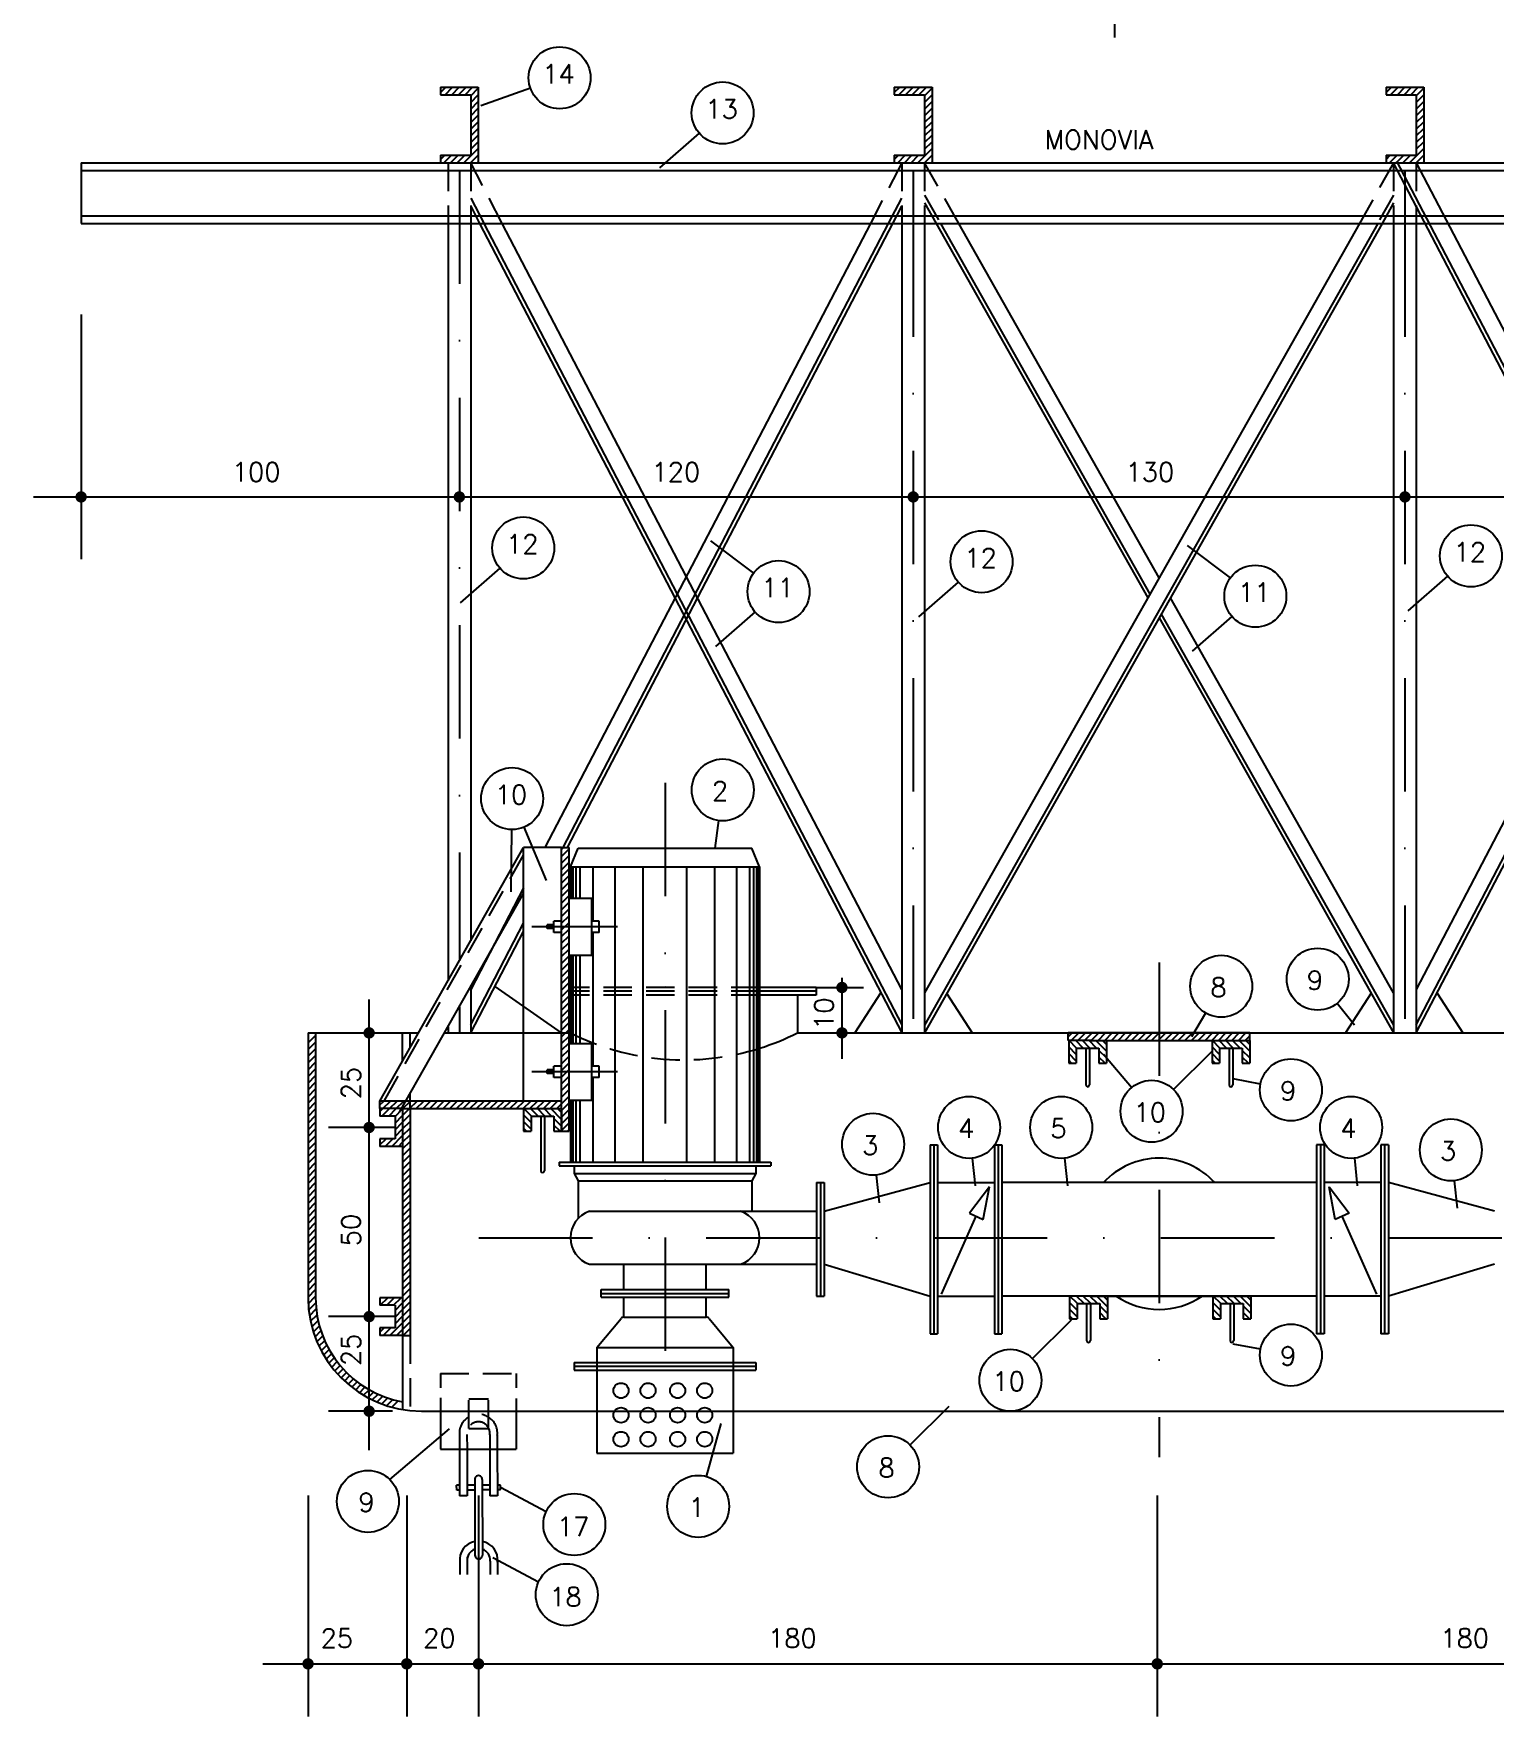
# Model space of a CAD drawing. Extents: x 1474 to 2925, y -572 to 520.
# Drawn here: x 1509.2 to 1895.3, y -542.8 to -98 of the extents above; entities that cross this region are included whole.
import ezdxf

# ---------------------------------------------------------------- set-up
doc = ezdxf.new("R2010")
doc.units = 0
doc.header["$LTSCALE"] = 60
doc.header["$MEASUREMENT"] = 0
doc.linetypes.add('DASHDOT', pattern=[1, 0.5, -0.25, 0, -0.25])
doc.linetypes.add('HIDDEN2', pattern=[0.1875, 0.125, -0.0625])
doc.layers.get('0').update_dxf_attribs({"linetype": 'CONTINUOUS'})
doc.styles.add('ROMANS', font='romans', dxfattribs={"height": 5})

msp = doc.modelspace()

# ---------------------------------------------------------------- linework, layer by layer
at = {"color": 1, "linetype": 'Continuous'}
msp.add_line((1794.91, 18.61), (1794.91, -99.05), dxfattribs=at)
at = {"color": 3, "linetype": 'Continuous'}
for p, q in [((1616.71, -113.59), (1618.16, -112.14)), ((1616.71, -112.14), (1626.71, -112.14)), ((1616.71, -112.14), (1616.71, -114.14)), ((1616.71, -114.14), (1624.71, -114.14)), ((1617.93, -114.14), (1619.93, -112.14)), ((1619.7, -114.14), (1621.7, -112.14)), ((1621.47, -114.14), (1623.47, -112.14)), ((1623.23, -114.14), (1625.23, -112.14)), ((1624.71, -114.42), (1626.71, -112.42)), ((1624.71, -114.14), (1624.71, -130.14)), ((1624.71, -116.19), (1626.71, -114.19)), ((1626.71, -112.14), (1626.71, -132.14)), ((1736.71, -113.59), (1738.16, -112.14)), ((1736.71, -112.14), (1746.71, -112.14)), ((1736.71, -112.14), (1736.71, -114.14)), ((1736.71, -114.14), (1744.71, -114.14)), ((1737.93, -114.14), (1739.93, -112.14)), ((1739.7, -114.14), (1741.7, -112.14)), ((1741.47, -114.14), (1743.47, -112.14)), ((1743.23, -114.14), (1745.23, -112.14)), ((1744.71, -114.42), (1746.71, -112.42)), ((1744.71, -114.14), (1744.71, -130.14)), ((1744.71, -116.19), (1746.71, -114.19)), ((1746.71, -112.14), (1746.71, -132.14)), ((1866.71, -113.59), (1868.16, -112.14)), ((1866.71, -112.14), (1876.71, -112.14)), ((1866.71, -112.14), (1866.71, -114.14)), ((1866.71, -114.14), (1874.71, -114.14)), ((1867.93, -114.14), (1869.93, -112.14)), ((1869.7, -114.14), (1871.7, -112.14)), ((1871.47, -114.14), (1873.47, -112.14)), ((1873.23, -114.14), (1875.23, -112.14)), ((1874.71, -114.42), (1876.71, -112.42)), ((1874.71, -114.14), (1874.71, -130.14)), ((1874.71, -116.19), (1876.71, -114.19)), ((1876.71, -112.14), (1876.71, -132.14)), ((1624.71, -117.96), (1626.71, -115.96)), ((1624.71, -119.73), (1626.71, -117.73)), ((1624.71, -121.5), (1626.71, -119.5)), ((1744.71, -117.96), (1746.71, -115.96)), ((1744.71, -119.73), (1746.71, -117.73)), ((1744.71, -121.5), (1746.71, -119.5)), ((1874.71, -117.96), (1876.71, -115.96)), ((1874.71, -119.73), (1876.71, -117.73)), ((1874.71, -121.5), (1876.71, -119.5)), ((1624.71, -123.26), (1626.71, -121.26)), ((1624.71, -125.03), (1626.71, -123.03)), ((1744.71, -123.26), (1746.71, -121.26)), ((1744.71, -125.03), (1746.71, -123.03)), ((1874.71, -123.26), (1876.71, -121.26)), ((1874.71, -125.03), (1876.71, -123.03)), ((1622.91, -132.14), (1626.71, -128.33)), ((1624.71, -126.8), (1626.71, -124.8)), ((1624.71, -128.57), (1626.71, -126.57)), ((1742.91, -132.14), (1746.71, -128.33)), ((1744.71, -126.8), (1746.71, -124.8)), ((1744.71, -128.57), (1746.71, -126.57)), ((1872.91, -132.14), (1876.71, -128.33)), ((1874.71, -126.8), (1876.71, -124.8)), ((1874.71, -128.57), (1876.71, -126.57)), ((1521.71, -132.14), (2003.26, -132.14)), ((1521.71, -132.14), (1521.71, -148.14)), ((1616.71, -131.26), (1617.84, -130.14)), ((1616.71, -130.14), (1624.71, -130.14)), ((1616.71, -130.14), (1616.71, -132.14)), ((1617.61, -132.14), (1619.61, -130.14)), ((1619.38, -132.14), (1621.38, -130.14)), ((1621.14, -132.14), (1623.14, -130.14)), ((1624.68, -132.14), (1626.71, -130.1)), ((1626.45, -132.14), (1626.71, -131.87)), ((1736.71, -131.26), (1737.84, -130.14)), ((1736.71, -130.14), (1744.71, -130.14)), ((1736.71, -130.14), (1736.71, -132.14)), ((1737.61, -132.14), (1739.61, -130.14)), ((1739.38, -132.14), (1741.38, -130.14)), ((1741.14, -132.14), (1743.14, -130.14)), ((1744.68, -132.14), (1746.71, -130.1)), ((1746.45, -132.14), (1746.71, -131.87)), ((1866.71, -131.26), (1867.84, -130.14)), ((1866.71, -130.14), (1874.71, -130.14)), ((1866.71, -130.14), (1866.71, -132.14)), ((1867.61, -132.14), (1869.61, -130.14)), ((1963.15, -313.14), (1868.71, -132.14)), ((1869.38, -132.14), (1871.38, -130.14)), ((1964.28, -313.14), (1869.6, -131.67)), ((1871.14, -132.14), (1873.14, -130.14)), ((1874.68, -132.14), (1876.71, -130.1)), ((1874.71, -132.14), (1969.15, -313.14)), ((1876.45, -132.14), (1876.71, -131.87)), ((1521.71, -134.14), (2003.26, -134.14)), ((1521.71, -146.14), (1916.6, -146.14)), ((1521.71, -148.14), (1916.6, -148.14)), ((1618.71, -148.14), (1618.71, -348.4)), ((1624.71, -148.14), (1624.71, -337.82)), ((1627.06, -148.14), (1738.71, -362.14)), ((1628.19, -148.14), (1738.71, -359.98)), ((1738.71, -350.64), (1633.06, -148.14)), ((1730.37, -148.14), (1644.28, -313.14)), ((1649.14, -313.14), (1735.21, -148.14)), ((1650.27, -313.14), (1736.33, -148.14)), ((1738.71, -148.14), (1738.71, -362.14)), ((1865.67, -148.14), (1744.71, -362.14)), ((1864.52, -148.14), (1744.71, -360.1)), ((1859.67, -148.14), (1744.71, -351.52)), ((1744.71, -148.14), (1744.71, -362.14)), ((1747.76, -148.14), (1803.71, -247.14)), ((1748.91, -148.14), (1804.29, -246.12)), ((1806.71, -241.86), (1753.73, -148.14)), ((1868.71, -148.14), (1868.71, -362.14)), ((1874.71, -362.14), (1986.37, -148.14)), ((1874.71, -359.98), (1985.24, -148.14)), ((1980.37, -148.14), (1874.71, -350.64)), ((1874.71, -148.14), (1874.71, -362.14)), ((1868.71, -351.52), (1809.71, -247.15)), ((1806.71, -252.44), (1868.71, -362.14)), ((1807.29, -251.43), (1868.71, -360.1)), ((1600.71, -380.14), (1638.71, -313.14)), ((1638.71, -380.14), (1638.71, -313.14)), ((1648.71, -313.14), (1638.71, -313.14)), ((1648.71, -388.14), (1648.71, -313.14)), ((1648.71, -313.14), (1650.71, -313.14)), ((1648.71, -313.7), (1649.28, -313.14)), ((1648.71, -315.47), (1650.71, -313.47)), ((1648.71, -317.24), (1650.71, -315.24)), ((1650.71, -388.14), (1650.71, -313.14)), ((1651.08, -318.28), (1653.08, -313.28)), ((1653.08, -313.28), (1699.08, -313.28)), ((1701.08, -318.28), (1699.08, -313.28)), ((1648.71, -319), (1650.71, -317)), ((1648.71, -320.77), (1650.71, -318.77)), ((1651.08, -318.28), (1701.08, -318.28)), ((1651.08, -318.28), (1651.08, -326.56)), ((1701.08, -318.28), (1701.08, -396.28)), ((1638.71, -323.8), (1624.71, -350.64)), ((1648.71, -322.54), (1650.71, -320.54)), ((1648.71, -324.31), (1650.71, -322.31)), ((1648.71, -326.07), (1650.71, -324.07)), ((1605.93, -383.1), (1638.71, -325.3)), ((1648.71, -327.84), (1650.71, -325.84)), ((1648.71, -329.61), (1650.71, -327.61)), ((1650.71, -326.56), (1656.71, -326.56)), ((1656.71, -341.56), (1656.71, -326.56)), ((1624.71, -359.97), (1638.71, -333.13)), ((1644.97, -334.56), (1644.97, -333.56)), ((1646.71, -333.56), (1644.97, -333.56)), ((1646.71, -335.56), (1646.71, -332.56)), ((1648.71, -332.56), (1646.71, -332.56)), ((1648.71, -331.38), (1650.71, -329.38)), ((1648.71, -333.15), (1650.71, -331.15)), ((1648.71, -334.91), (1650.71, -332.91)), ((1658.71, -332.56), (1656.71, -332.56)), ((1658.71, -335.56), (1658.71, -332.56)), ((1624.71, -362.14), (1638.71, -335.3)), ((1663.52, -334.06), (1640.9, -334.06)), ((1646.71, -334.56), (1644.97, -334.56)), ((1648.71, -335.56), (1646.71, -335.56)), ((1648.71, -336.68), (1650.71, -334.68)), ((1648.71, -338.45), (1650.71, -336.45)), ((1658.71, -335.56), (1656.71, -335.56)), ((1648.71, -340.22), (1650.71, -338.22)), ((1648.71, -341.98), (1650.71, -339.98)), ((1648.71, -343.75), (1650.71, -341.75)), ((1650.71, -341.56), (1656.71, -341.56)), ((1651.08, -341.56), (1651.08, -364.9)), ((1648.71, -345.52), (1650.71, -343.52)), ((1648.71, -347.29), (1650.71, -345.29)), ((1624.71, -349.98), (1624.71, -362.14)), ((1648.71, -362.14), (1631.21, -349.84)), ((1648.71, -349.06), (1650.71, -347.06)), ((1648.71, -350.82), (1650.71, -348.82)), ((1648.71, -352.59), (1650.71, -350.59)), ((1676.08, -349.82), (1676.08, -349.82)), ((1716.08, -350.14), (1701.08, -350.14)), ((1716.08, -351.14), (1701.08, -351.14)), ((1716.08, -350.14), (1716.08, -352.14)), ((1621.71, -355.27), (1621.71, -362.14)), ((1648.71, -354.36), (1650.71, -352.36)), ((1648.71, -356.13), (1650.71, -354.13)), ((1716.08, -352.14), (1701.08, -352.14)), ((1711.08, -352.14), (1711.08, -362.14)), ((1733.07, -351.64), (1726.27, -362.1)), ((1750.53, -351.64), (1757.33, -362.1)), ((1862.79, -351.64), (1855.98, -362.1)), ((1880.24, -351.64), (1887.05, -362.1)), ((1648.71, -357.89), (1650.71, -355.89)), ((1648.71, -359.66), (1650.71, -357.66)), ((1648.71, -361.43), (1650.71, -359.43)), ((1581.71, -362.14), (1581.71, -432.14)), ((1581.71, -362.14), (1581.71, -432.14)), ((1581.71, -362.14), (1606.71, -362.14)), ((1581.71, -364.79), (1583.71, -362.79)), ((1581.71, -366.56), (1583.71, -364.56)), ((1583.71, -362.14), (1583.71, -432.14)), ((1606.71, -362.14), (1610.92, -362.14)), ((1606.71, -369.56), (1606.71, -362.14)), ((1617.82, -362.14), (1651.08, -362.14)), ((1618.71, -360.56), (1618.71, -362.14)), ((1648.71, -363.2), (1650.71, -361.2)), ((1648.71, -364.97), (1650.71, -362.97)), ((1648.71, -366.73), (1650.71, -364.73)), ((1711.08, -362.14), (1902.35, -362.14)), ((1830.71, -362.14), (1782.71, -362.14)), ((1782.71, -364.14), (1782.71, -362.14)), ((1782.71, -363.15), (1783.72, -362.14)), ((1788.71, -364.14), (1782.71, -364.14)), ((1782.82, -364.14), (1782.82, -370.14)), ((1784.89, -366.14), (1782.89, -364.14)), ((1783.49, -364.14), (1785.49, -362.14)), ((1786.66, -366.14), (1784.66, -364.14)), ((1785.26, -364.14), (1787.26, -362.14)), ((1788.43, -366.14), (1786.43, -364.14)), ((1787.03, -364.14), (1789.03, -362.14)), ((1790.2, -366.14), (1788.2, -364.14)), ((1788.71, -364.14), (1830.71, -364.14)), ((1788.71, -364.22), (1788.79, -364.14)), ((1788.79, -364.14), (1790.79, -362.14)), ((1792.82, -366.99), (1789.97, -364.14)), ((1790.56, -364.14), (1792.56, -362.14)), ((1792.82, -365.22), (1791.73, -364.14)), ((1792.33, -364.14), (1794.33, -362.14)), ((1792.82, -364.14), (1792.82, -370.14)), ((1794.1, -364.14), (1796.1, -362.14)), ((1795.87, -364.14), (1797.87, -362.14)), ((1797.63, -364.14), (1799.63, -362.14)), ((1799.4, -364.14), (1801.4, -362.14)), ((1801.17, -364.14), (1803.17, -362.14)), ((1802.94, -364.14), (1804.94, -362.14)), ((1804.7, -364.14), (1806.7, -362.14)), ((1806.47, -364.14), (1808.47, -362.14)), ((1808.24, -364.14), (1810.24, -362.14)), ((1810.01, -364.14), (1812.01, -362.14)), ((1811.77, -364.14), (1813.77, -362.14)), ((1813.54, -364.14), (1815.54, -362.14)), ((1815.31, -364.14), (1817.31, -362.14)), ((1817.08, -364.14), (1819.08, -362.14)), ((1818.85, -364.14), (1820.85, -362.14)), ((1820.61, -364.14), (1822.61, -362.14)), ((1820.79, -364.14), (1820.71, -364.06)), ((1820.71, -364.14), (1820.71, -370.14)), ((1822.79, -366.14), (1820.79, -364.14)), ((1822.38, -364.14), (1824.38, -362.14)), ((1824.56, -366.14), (1822.56, -364.14)), ((1824.15, -364.14), (1826.15, -362.14)), ((1826.33, -366.14), (1824.33, -364.14)), ((1825.92, -364.14), (1827.92, -362.14)), ((1828.1, -366.14), (1826.1, -364.14)), ((1827.68, -364.14), (1829.68, -362.14)), ((1830.71, -366.99), (1827.87, -364.14)), ((1829.45, -364.14), (1830.71, -362.88)), ((1830.71, -365.22), (1829.63, -364.14)), ((1830.71, -364.14), (1830.71, -362.14)), ((1830.71, -364.14), (1830.71, -370.14)), ((1581.71, -368.33), (1583.71, -366.33)), ((1581.71, -370.09), (1583.71, -368.09)), ((1648.71, -368.5), (1650.71, -366.5)), ((1648.71, -370.27), (1650.71, -368.27)), ((1650.71, -364.9), (1656.71, -364.9)), ((1656.71, -379.9), (1656.71, -364.9)), ((1784.82, -367.83), (1782.82, -365.83)), ((1784.82, -369.59), (1782.82, -367.59)), ((1784.82, -366.14), (1790.82, -366.14)), ((1784.82, -366.14), (1784.82, -370.14)), ((1787.32, -366.14), (1787.32, -375.9)), ((1788.32, -366.14), (1788.32, -375.9)), ((1790.82, -366.14), (1790.82, -370.14)), ((1792.82, -368.75), (1790.82, -366.75)), ((1792.43, -370.14), (1790.82, -368.52)), ((1822.71, -367.83), (1820.71, -365.83)), ((1822.71, -369.59), (1820.71, -367.59)), ((1822.71, -366.14), (1828.71, -366.14)), ((1822.71, -366.14), (1822.71, -370.14)), ((1825.21, -366.14), (1825.21, -375.9)), ((1826.21, -366.14), (1826.21, -375.9)), ((1828.71, -366.14), (1828.71, -370.14)), ((1830.71, -368.75), (1828.71, -366.75)), ((1830.33, -370.14), (1828.71, -368.52)), ((1581.71, -371.86), (1583.71, -369.86)), ((1581.71, -373.63), (1583.71, -371.63)), ((1581.71, -375.4), (1583.71, -373.4)), ((1663.52, -372.4), (1640.9, -372.4)), ((1646.71, -371.9), (1644.97, -371.9)), ((1644.97, -372.9), (1644.97, -371.9)), ((1646.71, -372.9), (1644.97, -372.9)), ((1648.71, -370.9), (1646.71, -370.9)), ((1646.71, -373.9), (1646.71, -370.9)), ((1648.71, -372.04), (1650.71, -370.04)), ((1648.71, -373.8), (1650.71, -371.8)), ((1648.71, -375.57), (1650.71, -373.57)), ((1658.71, -370.9), (1656.71, -370.9)), ((1658.71, -373.9), (1658.71, -370.9)), ((1783.59, -370.14), (1782.82, -369.36)), ((1782.82, -370.14), (1784.82, -370.14)), ((1790.82, -370.14), (1792.82, -370.14)), ((1821.49, -370.14), (1820.71, -369.36)), ((1820.71, -370.14), (1822.71, -370.14)), ((1828.71, -370.14), (1830.71, -370.14)), ((1581.71, -377.16), (1583.71, -375.16)), ((1581.71, -378.93), (1583.71, -376.93)), ((1648.71, -373.9), (1646.71, -373.9)), ((1648.71, -377.34), (1650.71, -375.34)), ((1648.71, -379.11), (1650.71, -377.11)), ((1658.71, -373.9), (1656.71, -373.9)), ((1581.71, -380.7), (1583.71, -378.7)), ((1581.71, -382.47), (1583.71, -380.47)), ((1581.71, -384.24), (1583.71, -382.24)), ((1648.71, -380.14), (1600.71, -380.14)), ((1600.71, -381.15), (1601.72, -380.14)), ((1600.71, -382.14), (1600.71, -380.14)), ((1600.71, -382.91), (1601.49, -382.14)), ((1600.71, -382.14), (1600.71, -384.14)), ((1606.71, -382.14), (1600.71, -382.14)), ((1601.26, -384.14), (1603.26, -382.14)), ((1601.49, -382.14), (1603.49, -380.14)), ((1603.03, -384.14), (1605.03, -382.14)), ((1603.26, -382.14), (1605.26, -380.14)), ((1604.71, -384.22), (1606.71, -382.22)), ((1605.03, -382.14), (1607.03, -380.14)), ((1606.71, -382.14), (1606.71, -381.72)), ((1606.71, -382.14), (1606.71, -442.14)), ((1606.71, -383.98), (1608.56, -382.14)), ((1606.71, -382.14), (1648.71, -382.14)), ((1606.71, -382.22), (1606.79, -382.14)), ((1606.79, -382.14), (1608.79, -380.14)), ((1608.56, -382.14), (1610.56, -380.14)), ((1608.71, -382.14), (1608.71, -442.14)), ((1610.33, -382.14), (1612.33, -380.14)), ((1612.1, -382.14), (1614.1, -380.14)), ((1613.87, -382.14), (1615.87, -380.14)), ((1615.63, -382.14), (1617.63, -380.14)), ((1617.4, -382.14), (1619.4, -380.14)), ((1619.17, -382.14), (1621.17, -380.14)), ((1620.94, -382.14), (1622.94, -380.14)), ((1622.7, -382.14), (1624.7, -380.14)), ((1624.47, -382.14), (1626.47, -380.14)), ((1626.24, -382.14), (1628.24, -380.14)), ((1628.01, -382.14), (1630.01, -380.14)), ((1629.77, -382.14), (1631.77, -380.14)), ((1631.54, -382.14), (1633.54, -380.14)), ((1633.31, -382.14), (1635.31, -380.14)), ((1635.08, -382.14), (1637.08, -380.14)), ((1636.85, -382.14), (1638.85, -380.14)), ((1638.61, -382.14), (1640.61, -380.14)), ((1638.79, -382.14), (1638.71, -382.06)), ((1638.71, -382.14), (1638.71, -388.14)), ((1640.79, -384.14), (1638.79, -382.14)), ((1640.38, -382.14), (1642.38, -380.14)), ((1642.56, -384.14), (1640.56, -382.14)), ((1642.15, -382.14), (1644.15, -380.14)), ((1644.33, -384.14), (1642.33, -382.14)), ((1643.92, -382.14), (1645.92, -380.14)), ((1646.1, -384.14), (1644.1, -382.14)), ((1645.68, -382.14), (1647.68, -380.14)), ((1648.71, -384.99), (1645.87, -382.14)), ((1647.45, -382.14), (1648.71, -380.88)), ((1648.71, -383.22), (1647.63, -382.14)), ((1648.71, -380.88), (1650.71, -378.88)), ((1648.71, -382.14), (1648.71, -380.14)), ((1648.71, -382.64), (1650.71, -380.64)), ((1648.71, -382.14), (1648.71, -388.14)), ((1648.71, -384.41), (1650.71, -382.41)), ((1650.71, -379.9), (1656.71, -379.9)), ((1651.08, -379.9), (1651.08, -396.28)), ((1581.71, -386), (1583.71, -384)), ((1581.71, -387.77), (1583.71, -385.77)), ((1604.71, -384.14), (1600.71, -384.14)), ((1604.71, -385.98), (1606.71, -383.98)), ((1604.71, -384.14), (1604.71, -390.14)), ((1604.71, -387.75), (1606.71, -385.75)), ((1606.71, -385.75), (1608.71, -383.75)), ((1606.71, -387.52), (1608.71, -385.52)), ((1640.71, -385.83), (1638.71, -383.83)), ((1640.71, -387.59), (1638.71, -385.59)), ((1640.71, -384.14), (1640.71, -388.14)), ((1640.71, -384.14), (1646.71, -384.14)), ((1643.21, -384.14), (1643.21, -398.59)), ((1644.21, -384.14), (1644.21, -398.59)), ((1646.71, -384.14), (1646.71, -388.14)), ((1648.71, -386.75), (1646.71, -384.75)), ((1648.33, -388.14), (1646.71, -386.52)), ((1648.71, -386.18), (1650.71, -384.18)), ((1648.71, -387.95), (1650.71, -385.95)), ((1581.71, -389.54), (1583.71, -387.54)), ((1581.71, -391.31), (1583.71, -389.31)), ((1581.71, -393.07), (1583.71, -391.07)), ((1600.71, -391.75), (1602.33, -390.14)), ((1604.71, -390.14), (1600.71, -390.14)), ((1600.71, -390.14), (1600.71, -392.14)), ((1602.1, -392.14), (1604.1, -390.14)), ((1603.87, -392.14), (1606.71, -389.29)), ((1604.71, -389.52), (1606.71, -387.52)), ((1605.63, -392.14), (1606.71, -391.06)), ((1606.71, -389.29), (1608.71, -387.29)), ((1606.71, -391.06), (1608.71, -389.06)), ((1606.71, -392.82), (1608.71, -390.82)), ((1639.49, -388.14), (1638.71, -387.36)), ((1638.71, -388.14), (1640.71, -388.14)), ((1646.71, -388.14), (1648.71, -388.14)), ((1648.71, -388.14), (1650.71, -388.14)), ((1650.29, -388.14), (1650.71, -387.71)), ((1581.71, -394.84), (1583.71, -392.84)), ((1581.71, -396.61), (1583.71, -394.61)), ((1606.71, -392.14), (1600.71, -392.14)), ((1606.71, -394.59), (1608.71, -392.59)), ((1606.71, -396.36), (1608.71, -394.36)), ((1746.16, -391.7), (1746.16, -441.7)), ((1746.16, -391.7), (1748.16, -391.7)), ((1747.16, -391.7), (1747.16, -441.7)), ((1748.16, -391.7), (1748.16, -441.7)), ((1763.16, -391.7), (1763.16, -441.7)), ((1763.16, -391.7), (1765.16, -391.7)), ((1764.16, -391.7), (1764.16, -441.7)), ((1765.16, -391.7), (1765.16, -441.7)), ((1848.34, -391.7), (1848.34, -441.7)), ((1850.34, -391.7), (1848.34, -391.7)), ((1849.34, -391.7), (1849.34, -441.7)), ((1850.34, -391.7), (1850.34, -441.7)), ((1865.34, -391.7), (1865.34, -441.7)), ((1867.34, -391.7), (1865.34, -391.7)), ((1866.34, -391.7), (1866.34, -441.7)), ((1867.34, -391.7), (1867.34, -441.7)), ((1581.71, -398.38), (1583.71, -396.38)), ((1581.71, -400.15), (1583.71, -398.15)), ((1581.71, -401.91), (1583.71, -399.91)), ((1606.71, -398.13), (1608.71, -396.13)), ((1606.71, -399.89), (1608.71, -397.89)), ((1606.71, -401.66), (1608.71, -399.66)), ((1648.08, -396.28), (1704.08, -396.28)), ((1648.08, -396.28), (1648.08, -397.28)), ((1648.08, -397.28), (1704.08, -397.28)), ((1652.08, -397.28), (1652.08, -399.28)), ((1652.08, -399.28), (1700.08, -399.28)), ((1652.08, -399.28), (1653.08, -401.28)), ((1700.08, -399.28), (1699.08, -401.28)), ((1700.08, -397.28), (1700.08, -399.28)), ((1704.08, -396.28), (1704.08, -397.28)), ((1581.71, -403.68), (1583.71, -401.68)), ((1581.71, -405.45), (1583.71, -403.45)), ((1606.71, -403.43), (1608.71, -401.43)), ((1606.71, -405.2), (1608.71, -403.2)), ((1653.08, -401.28), (1699.08, -401.28)), ((1653.08, -401.28), (1653.08, -411.22)), ((1699.08, -401.28), (1699.08, -409.28)), ((1716.16, -401.7), (1716.16, -431.7)), ((1716.16, -401.7), (1718.16, -401.7)), ((1717.16, -401.7), (1717.16, -431.7)), ((1718.16, -401.7), (1718.16, -431.7)), ((1718.16, -409.28), (1746.16, -401.7)), ((1748.16, -401.7), (1763.16, -401.7)), ((1761.85, -402.8), (1756.55, -409.79)), ((1760.21, -411.42), (1761.85, -402.8)), ((1848.34, -401.7), (1765.16, -401.7)), ((1865.34, -401.7), (1850.34, -401.7)), ((1851.65, -402.8), (1856.95, -409.79)), ((1853.29, -411.42), (1851.65, -402.8)), ((1895.34, -409.28), (1867.34, -401.7)), ((1581.71, -407.22), (1583.71, -405.22)), ((1581.71, -408.98), (1583.71, -406.98)), ((1581.71, -410.75), (1583.71, -408.75)), ((1606.71, -406.97), (1608.71, -404.97)), ((1606.71, -408.73), (1608.71, -406.73)), ((1606.71, -410.5), (1608.71, -408.5)), ((1581.71, -412.52), (1583.71, -410.52)), ((1581.71, -414.29), (1583.71, -412.29)), ((1606.71, -412.27), (1608.71, -410.27)), ((1606.71, -414.04), (1608.71, -412.04)), ((1656.08, -409.28), (1696.08, -409.28)), ((1696.08, -409.28), (1716.16, -409.28)), ((1749.22, -431.19), (1758.38, -410.61)), ((1756.55, -409.79), (1760.21, -411.42)), ((1856.95, -409.79), (1853.29, -411.42)), ((1864.28, -431.19), (1855.12, -410.61)), ((1581.71, -416.06), (1583.71, -414.06)), ((1581.71, -417.82), (1583.71, -415.82)), ((1581.71, -419.59), (1583.71, -417.59)), ((1606.71, -415.8), (1608.71, -413.8)), ((1606.71, -417.57), (1608.71, -415.57)), ((1606.71, -419.34), (1608.71, -417.34)), ((1581.71, -421.36), (1583.71, -419.36)), ((1581.71, -423.13), (1583.71, -421.13)), ((1606.71, -421.11), (1608.71, -419.11)), ((1606.71, -422.88), (1608.71, -420.88)), ((1581.71, -424.89), (1583.71, -422.89)), ((1581.71, -426.66), (1583.71, -424.66)), ((1581.71, -428.43), (1583.71, -426.43)), ((1606.71, -424.64), (1608.71, -422.64)), ((1606.71, -426.41), (1608.71, -424.41)), ((1606.71, -428.18), (1608.71, -426.18)), ((1656.08, -423.28), (1696.08, -423.28)), ((1665.22, -429.99), (1665.22, -423.28)), ((1686.95, -429.99), (1686.95, -423.28)), ((1696.08, -423.28), (1716.16, -423.28)), ((1718.16, -423.28), (1746.16, -431.7)), ((1895.34, -423.28), (1867.34, -431.7)), ((1581.71, -430.2), (1583.71, -428.2)), ((1581.71, -431.97), (1583.71, -429.97)), ((1606.71, -429.95), (1608.71, -427.95)), ((1606.71, -431.71), (1608.71, -429.71)), ((1659.22, -429.99), (1692.95, -429.99)), ((1659.22, -431.99), (1659.22, -429.99)), ((1659.22, -430.99), (1692.95, -430.99)), ((1692.95, -431.99), (1692.95, -429.99)), ((1581.71, -433.73), (1583.71, -431.73)), ((1581.89, -435.33), (1583.75, -433.47)), ((1582.09, -436.89), (1583.87, -435.11)), ((1606.71, -432.14), (1600.71, -432.14)), ((1600.71, -432.14), (1600.71, -434.14)), ((1600.71, -432.41), (1600.99, -432.14)), ((1604.71, -434.14), (1600.71, -434.14)), ((1600.76, -434.14), (1602.76, -432.14)), ((1602.52, -434.14), (1604.52, -432.14)), ((1604.29, -434.14), (1606.29, -432.14)), ((1604.71, -435.48), (1606.71, -433.48)), ((1604.71, -434.14), (1604.71, -440.14)), ((1604.71, -437.25), (1606.71, -435.25)), ((1606.71, -433.48), (1608.71, -431.48)), ((1606.71, -435.25), (1608.71, -433.25)), ((1606.71, -437.02), (1608.71, -435.02)), ((1659.22, -431.99), (1692.95, -431.99)), ((1665.22, -437.27), (1665.22, -431.99)), ((1686.95, -437.27), (1686.95, -431.99)), ((1716.16, -431.7), (1718.16, -431.7)), ((1748.16, -431.7), (1763.16, -431.7)), ((1848.34, -431.7), (1765.16, -431.7)), ((1788.96, -431.7), (1782.96, -431.7)), ((1783.06, -431.7), (1783.06, -437.7)), ((1785.06, -435.39), (1783.06, -433.39)), ((1785.06, -437.16), (1783.06, -435.16)), ((1785.14, -433.7), (1783.14, -431.7)), ((1786.91, -433.7), (1784.91, -431.7)), ((1785.06, -433.7), (1785.06, -437.7)), ((1785.06, -433.7), (1791.06, -433.7)), ((1788.67, -433.7), (1786.67, -431.7)), ((1787.56, -433.7), (1787.56, -443.47)), ((1790.44, -433.7), (1788.44, -431.7)), ((1788.56, -433.7), (1788.56, -443.47)), ((1788.96, -431.7), (1830.96, -431.7)), ((1788.96, -431.78), (1789.04, -431.7)), ((1793.06, -434.55), (1790.21, -431.7)), ((1791.06, -433.7), (1791.06, -437.7)), ((1793.06, -436.32), (1791.06, -434.32)), ((1793.06, -432.78), (1791.98, -431.7)), ((1793.06, -431.7), (1793.06, -437.7)), ((1821.04, -431.7), (1820.96, -431.62)), ((1820.96, -431.7), (1820.96, -437.7)), ((1822.96, -435.39), (1820.96, -433.39)), ((1822.96, -437.16), (1820.96, -435.16)), ((1823.04, -433.7), (1821.04, -431.7)), ((1824.8, -433.7), (1822.8, -431.7)), ((1822.96, -433.7), (1828.96, -433.7)), ((1822.96, -433.7), (1822.96, -437.7)), ((1826.57, -433.7), (1824.57, -431.7)), ((1825.46, -433.7), (1825.46, -443.47)), ((1828.34, -433.7), (1826.34, -431.7)), ((1826.46, -433.7), (1826.46, -443.47)), ((1830.96, -434.55), (1828.11, -431.7)), ((1828.96, -433.7), (1828.96, -437.7)), ((1830.96, -436.32), (1828.96, -434.32)), ((1830.96, -432.78), (1829.88, -431.7)), ((1830.96, -431.7), (1830.96, -437.7)), ((1865.34, -431.7), (1850.34, -431.7)), ((1582.37, -438.38), (1584.08, -436.67)), ((1582.71, -439.81), (1584.37, -438.15)), ((1583.11, -441.18), (1584.72, -439.57)), ((1600.71, -441.25), (1601.83, -440.14)), ((1600.71, -440.14), (1600.71, -442.14)), ((1604.71, -440.14), (1600.71, -440.14)), ((1601.59, -442.14), (1603.59, -440.14)), ((1603.36, -442.14), (1606.71, -438.79)), ((1604.71, -439.02), (1606.71, -437.02)), ((1606.71, -438.79), (1608.71, -436.79)), ((1606.71, -440.55), (1608.71, -438.55)), ((1606.9, -442.14), (1608.71, -440.32)), ((1658.08, -445.27), (1664.45, -437.63)), ((1665.22, -437.27), (1686.95, -437.27)), ((1687.72, -437.63), (1694.08, -445.27)), ((1783.83, -437.7), (1783.06, -436.92)), ((1783.06, -437.7), (1785.06, -437.7)), ((1792.67, -437.7), (1791.06, -436.08)), ((1791.06, -437.7), (1793.06, -437.7)), ((1821.73, -437.7), (1820.96, -436.92)), ((1820.96, -437.7), (1822.96, -437.7)), ((1830.57, -437.7), (1828.96, -436.08)), ((1828.96, -437.7), (1830.96, -437.7)), ((1583.56, -442.49), (1585.13, -440.92)), ((1584.06, -443.76), (1585.6, -442.23)), ((1584.6, -444.98), (1586.11, -443.48)), ((1585.2, -446.16), (1586.68, -444.68)), ((1606.71, -442.14), (1600.71, -442.14)), ((1605.13, -442.14), (1606.71, -440.55)), ((1606.71, -442.14), (1608.71, -442.14)), ((1606.71, -442.14), (1606.71, -461.72)), ((1608.67, -442.14), (1608.71, -442.09)), ((1746.16, -441.7), (1748.16, -441.7)), ((1763.16, -441.7), (1765.16, -441.7)), ((1850.34, -441.7), (1848.34, -441.7)), ((1867.34, -441.7), (1865.34, -441.7)), ((1585.83, -447.3), (1587.29, -445.83)), ((1586.5, -448.39), (1587.95, -446.94)), ((1587.21, -449.45), (1588.65, -448.01)), ((1587.96, -450.46), (1589.39, -449.04)), ((1658.08, -445.27), (1658.08, -473.27)), ((1658.08, -445.27), (1694.08, -445.27)), ((1694.08, -445.27), (1694.08, -473.27)), ((1588.75, -451.44), (1590.17, -450.02)), ((1589.58, -452.39), (1590.99, -450.97)), ((1590.44, -453.29), (1591.86, -451.88)), ((1591.34, -454.16), (1592.76, -452.74)), ((1592.28, -454.99), (1593.7, -453.57)), ((1652.08, -449.27), (1700.08, -449.27)), ((1652.08, -449.27), (1652.08, -451.27)), ((1652.08, -450.27), (1700.08, -450.27)), ((1652.08, -451.27), (1700.08, -451.27)), ((1700.08, -449.27), (1700.08, -451.27)), ((1593.25, -455.78), (1594.68, -454.36)), ((1594.26, -456.54), (1595.7, -455.1)), ((1595.31, -457.26), (1596.76, -455.81)), ((1596.4, -457.94), (1597.87, -456.47)), ((1597.53, -458.57), (1599.01, -457.09)), ((1598.7, -459.17), (1600.21, -457.66)), ((1599.92, -459.72), (1601.45, -458.19)), ((1601.18, -460.23), (1602.75, -458.66)), ((1602.49, -460.68), (1604.1, -459.08)), ((1603.86, -461.09), (1605.51, -459.44)), ((1611.71, -462.14), (2006.71, -462.14)), ((1616.71, -462.14), (1616.71, -472.14)), ((1636.71, -462.14), (1636.71, -472.14)), ((1616.71, -472.14), (1636.71, -472.14)), ((1621.75, -472.14), (1621.79, -484.55)), ((1623.74, -472.14), (1623.78, -484.54)), ((1629.75, -472.14), (1629.79, -484.53)), ((1631.75, -472.14), (1631.79, -484.52)), ((1658.08, -473.27), (1694.08, -473.27)), ((1625.76, -480.18), (1625.82, -500.18)), ((1627.76, -480.17), (1627.82, -500.17)), ((1621.76, -481.73), (1621, -481.73)), ((1621.01, -482.98), (1621, -481.73)), ((1621.76, -482.98), (1621.01, -482.98)), ((1623.78, -484.54), (1621.79, -484.55)), ((1625.76, -481.71), (1623.75, -481.72)), ((1625.76, -482.97), (1623.75, -482.97)), ((1629.76, -481.7), (1627.76, -481.71)), ((1629.76, -482.95), (1627.76, -482.96)), ((1631.79, -484.52), (1629.77, -484.53)), ((1632.6, -481.69), (1631.76, -481.7)), ((1632.61, -482.94), (1631.76, -482.95)), ((1632.61, -482.94), (1632.6, -481.69)), ((1621.82, -500.86), (1621.84, -505.31)), ((1623.81, -500.62), (1623.82, -505.31)), ((1629.82, -501.77), (1629.84, -505.29)), ((1631.82, -502), (1631.84, -505.28))]:
    msp.add_line(p, q, dxfattribs=at)
at = {"color": 6, "linetype": 'Continuous'}
for p, q in [((1640.5, -112.41), (1627.38, -117.08)), ((1685.14, -124.33), (1674.65, -133.49)), ((1521.71, -172.21), (1521.71, -236.88)), ((1509.16, -220.46), (2012.58, -220.46)), ((1699.55, -240.58), (1688.19, -232.09)), ((1825.6, -241.8), (1814.24, -233.3)), ((1632.45, -239.32), (1621.95, -248.48)), ((1753.63, -242.97), (1743.13, -252.13)), ((1882.99, -241.42), (1872.49, -250.58)), ((1699.94, -250.87), (1689.44, -260.03)), ((1825.98, -252.09), (1815.48, -261.25)), ((1690.25, -306.02), (1689.26, -313.28)), ((1635.52, -308.39), (1635.28, -324.84)), ((1638.78, -307.76), (1644.64, -321.87)), ((1651.33, -326.56), (1651.33, -318.28)), ((1651.8, -326.56), (1651.8, -318.28)), ((1652.57, -326.56), (1652.57, -318.28)), ((1653.63, -326.56), (1653.63, -318.28)), ((1657.12, -332.56), (1657.12, -318.28)), ((1662.94, -396.28), (1662.94, -318.28)), ((1670.3, -396.28), (1670.3, -318.28)), ((1681.86, -396.28), (1681.86, -318.28)), ((1689.22, -396.28), (1689.22, -318.28)), ((1695.05, -396.28), (1695.05, -318.28)), ((1698.54, -396.28), (1698.54, -318.28)), ((1699.6, -396.28), (1699.6, -318.28)), ((1700.37, -396.28), (1700.37, -318.28)), ((1700.83, -396.28), (1700.83, -318.28)), ((1657.12, -370.9), (1657.12, -335.56)), ((1651.33, -364.9), (1651.33, -341.56)), ((1651.8, -364.9), (1651.8, -341.56)), ((1652.57, -364.9), (1652.57, -341.56)), ((1653.63, -364.9), (1653.63, -341.56)), ((1716.08, -350.14), (1728.54, -350.14)), ((1722.87, -347.58), (1722.87, -369.02)), ((1597.86, -472.47), (1597.86, -353.31)), ((1853.78, -354.31), (1858.38, -360.01)), ((1819, -356.88), (1815.29, -363.21)), ((1799.44, -376.6), (1792.04, -367.81)), ((1810.53, -377.1), (1820.85, -366.87)), ((1657.12, -396.28), (1657.12, -373.9)), ((1833.52, -375.66), (1826.32, -374.28)), ((1651.33, -396.28), (1651.33, -379.9)), ((1651.8, -396.28), (1651.8, -379.9)), ((1652.57, -396.28), (1652.57, -379.9)), ((1653.63, -396.28), (1653.63, -379.9)), ((1604.71, -387.14), (1587.1, -387.14)), ((1757.31, -395.25), (1758.08, -402.54)), ((1781.7, -395.25), (1782.46, -402.54)), ((1858.33, -395.25), (1859.1, -402.54)), ((1731.93, -399.73), (1732.7, -407.02)), ((1884.7, -401.22), (1885.47, -408.51)), ((1604.71, -437.14), (1587.1, -437.14)), ((1773.21, -448.19), (1783.53, -437.96)), ((1833.52, -445.76), (1826.32, -444.39)), ((1604.06, -462.14), (1587.1, -462.14)), ((1740.86, -471.06), (1751.19, -460.83)), ((1603.37, -480.22), (1619.12, -466.81)), ((1687.04, -479.41), (1690.94, -465.4)), ((1581.71, -484.4), (1581.71, -542.8)), ((1607.8, -484.4), (1607.8, -542.8)), ((1626.78, -484.4), (1626.78, -542.8)), ((1644.62, -488.78), (1632.6, -482.35)), ((1806.22, -484.4), (1806.22, -542.8)), ((1642.61, -507.33), (1630.59, -500.9)), ((1569.74, -528.93), (2158.81, -528.93))]:
    msp.add_line(p, q, dxfattribs=at)
at = {"color": 3, "linetype": 'HIDDEN2'}
for p, q in [((1618.71, -132.14), (1618.71, -148.14)), ((1624.71, -132.14), (1624.71, -148.14)), ((1633.06, -148.14), (1624.71, -132.14)), ((1738.71, -132.14), (1730.37, -148.14)), ((1738.71, -132.14), (1738.71, -148.14)), ((1753.73, -148.14), (1744.68, -132.14)), ((1744.71, -132.14), (1744.71, -148.14)), ((1868.71, -132.14), (1859.67, -148.14)), ((1868.71, -132.14), (1868.71, -148.14)), ((1874.71, -132.14), (1874.71, -148.14)), ((1624.71, -141.48), (1628.19, -148.14)), ((1735.21, -148.14), (1738.71, -141.41)), ((1744.71, -140.72), (1748.91, -148.14)), ((1868.71, -140.72), (1864.52, -148.14)), ((1624.71, -143.64), (1627.06, -148.14)), ((1736.33, -148.14), (1738.71, -143.57)), ((1744.71, -142.75), (1747.76, -148.14)), ((1868.71, -142.75), (1865.67, -148.14)), ((1601.86, -380.14), (1638.71, -315.16)), ((1701.08, -350.14), (1650.71, -350.14)), ((1701.08, -351.14), (1650.71, -351.14)), ((1701.08, -352.14), (1650.71, -352.14)), ((1608.71, -366.03), (1608.71, -362.14)), ((1608.71, -382.14), (1608.71, -378.19)), ((1608.67, -442.14), (1608.67, -461.98)), ((1616.71, -452.14), (1616.71, -455.93)), ((1616.71, -452.14), (1636.71, -452.14)), ((1636.71, -452.14), (1636.71, -455.93)), ((1616.71, -458.58), (1616.71, -462.14)), ((1624.18, -466.7), (1624.18, -458.91)), ((1624.18, -458.91), (1629.39, -458.91)), ((1629.39, -466.7), (1629.39, -458.91)), ((1636.71, -458.77), (1636.71, -462.14)), ((1624.18, -466.7), (1629.39, -466.7)), ((1621.74, -468.54), (1621.75, -472.14)), ((1623.73, -468.3), (1623.74, -472.14)), ((1629.74, -468.28), (1629.75, -472.14)), ((1631.74, -468.51), (1631.75, -472.14))]:
    msp.add_line(p, q, dxfattribs=at)
at = {"color": 6, "linetype": 'DASHDOT'}
for p, q in [((1621.71, -134.14), (1621.71, -343.11)), ((1741.71, -134.14), (1741.71, -148.14)), ((1871.71, -134.14), (1871.71, -148.14)), ((1741.71, -148.14), (1741.71, -362.14)), ((1871.71, -148.14), (1871.71, -362.14)), ((1676.08, -296.02), (1676.08, -455.09)), ((1806.71, -343.49), (1806.71, -474.31)), ((1626.89, -416.28), (1975.49, -416.28))]:
    msp.add_line(p, q, dxfattribs=at)
at = {"color": 6, "linetype": 'Continuous', "const_width": 1.5}
for points in [[(1520.96, -220.46, 1), (1522.46, -220.46, 1)], [(1620.96, -220.46, 1), (1622.46, -220.46, 1)], [(1740.96, -220.46, 1), (1742.46, -220.46, 1)], [(1870.96, -220.46, 1), (1872.46, -220.46, 1)], [(1722.12, -350.14, 1), (1723.62, -350.14, 1)], [(1597.11, -362.14, 1), (1598.61, -362.14, 1)], [(1722.12, -362.14, 1), (1723.62, -362.14, 1)], [(1597.11, -387.14, 1), (1598.61, -387.14, 1)], [(1597.11, -437.14, 1), (1598.61, -437.14, 1)], [(1597.11, -462.14, 1), (1598.61, -462.14, 1)], [(1580.96, -528.93, 1), (1582.46, -528.93, 1)], [(1607.05, -528.93, 1), (1608.55, -528.93, 1)], [(1626.03, -528.93, 1), (1627.53, -528.93, 1)], [(1805.47, -528.93, 1), (1806.97, -528.93, 1)]]:
    msp.add_lwpolyline(points, format="xyb", close=True, dxfattribs=at)
at = {"color": 6, "linetype": 'Continuous'}
for centre in [(1648.22, -109.67), (1691.31, -118.95), (1638.62, -233.94), (1759.79, -237.59), (1889.16, -236.04), (1706.1, -245.49), (1832.15, -246.7), (1635.64, -300.2), (1691.35, -297.91), (1823.14, -349.82), (1848.64, -347.93), (1841.56, -377.19), (1804.71, -382.86), (1756.46, -387.11), (1780.84, -387.11), (1857.47, -387.11), (1731.08, -391.58), (1883.84, -393.08), (1841.56, -447.3), (1767.39, -453.96), (1735.05, -476.83), (1597.55, -485.98), (1684.85, -487.29), (1652.11, -492.09), (1650.1, -510.64)]:
    msp.add_circle(centre, 8.19, dxfattribs=at)
at = {"color": 3, "linetype": 'Continuous'}
for centre in [(1664.45, -456.69), (1671.6, -456.69), (1679.42, -456.69), (1686.58, -456.69), (1664.45, -463.17), (1671.6, -463.17), (1679.42, -463.17), (1686.58, -463.17), (1664.45, -469.55), (1671.6, -469.55), (1679.42, -469.55), (1686.58, -469.55)]:
    msp.add_circle(centre, 2, dxfattribs=at)
at = {"color": 3, "linetype": 'HIDDEN2'}
for centre, radius, start, end in [((1681.08, -302.46), 66.8, 243.3125, 287.4226), ((1626.74, -467.97), 5.03, 353.9385, 186.4234), ((1626.74, -467.97), 3.03, 352.1352, 186.4234)]:
    msp.add_arc(centre, radius, start, end, dxfattribs=at)
at = {"color": 3, "linetype": 'Continuous'}
for centre, radius, start, end in [((1681.08, -302.46), 66.8, 287.4226, 296.6875), ((1787.82, -375.88), 0.501, 182.7102, 357.2898), ((1825.71, -375.88), 0.501, 182.7102, 357.2898), ((1806.71, -415.25), 20, 42.6454, 137.3546), ((1643.71, -398.56), 0.501, 182.7102, 357.2898), ((1658.48, -416.28), 7.4, 108.9246, 251.0754), ((1693.68, -416.28), 7.4, 288.9246, 71.0754), ((1611.71, -432.14), 30, 180, 270), ((1611.71, -432.14), 28, 180, 259.7134), ((1806.71, -415.25), 20, 235.34, 304.66), ((1665.22, -438.27), 1, 90, 140.1944), ((1686.95, -438.27), 1, 39.8056, 90), ((1788.06, -443.44), 0.501, 182.7102, 357.2898), ((1825.96, -443.44), 0.501, 182.7102, 357.2898), ((1626.76, -480.16), 1, 359.2168, 181.1451), ((1626.82, -501.47), 5.03, 101.6486, 186.4234), ((1626.82, -501.47), 5.03, 353.9385, 78.7133), ((1626.82, -501.47), 3.03, 109.4529, 186.4234), ((1626.82, -500.19), 1, 179.2168, 1.1451), ((1626.82, -501.47), 3.03, 353.9385, 70.909)]:
    msp.add_arc(centre, radius, start, end, dxfattribs=at)

# ---------------------------------------------------------------- texts
at = {"color": 3, "linetype": 'Continuous', "style": 'ROMANS'}
for s, p in [('14', (1643.65, -111.15)), ('13', (1686.75, -120.43)), ('MONOVIA', (1776.44, -128.51)), ('100', (1561.56, -216.35)), ('120', (1672.52, -216.35)), ('130', (1797.86, -216.35)), ('12', (1634.05, -235.43)), ('12', (1755.23, -239.08)), ('12', (1884.59, -237.52)), ('11', (1701.54, -246.97)), ('11', (1827.59, -248.19)), ('10', (1631.08, -301.69)), ('2', (1688.49, -300.67)), ('9', (1845.78, -350.69)), ('8', (1820.27, -352.58)), ('9', (1838.69, -379.95)), ('10', (1799.96, -385.62)), ('4', (1753.59, -389.87)), ('5', (1777.97, -389.87)), ('4', (1854.61, -389.87)), ('3', (1728.21, -394.34)), ('3', (1880.98, -395.83)), ('9', (1838.69, -450.06)), ('10', (1762.64, -456.71)), ('8', (1732.52, -479.58)), ('9', (1595.02, -488.74)), ('1', (1682.32, -490.05)), ('17', (1647.48, -495.15)), ('18', (1645.47, -513.7)), ('25', (1585.04, -524.64)), ('20', (1612.14, -524.64)), ('180', (1703.32, -524.64)), ('180', (1881.08, -524.64))]:
    msp.add_text(s, height=5, dxfattribs=at).set_placement(p)
for s, p in [('10', (1720.64, -361.34)), ('25', (1595.55, -379.68)), ('50', (1595.55, -418.54)), ('25', (1595.55, -450.2))]:
    msp.add_text(s, height=5, rotation=90, dxfattribs=at).set_placement(p)

doc.saveas('drawing.dxf')
